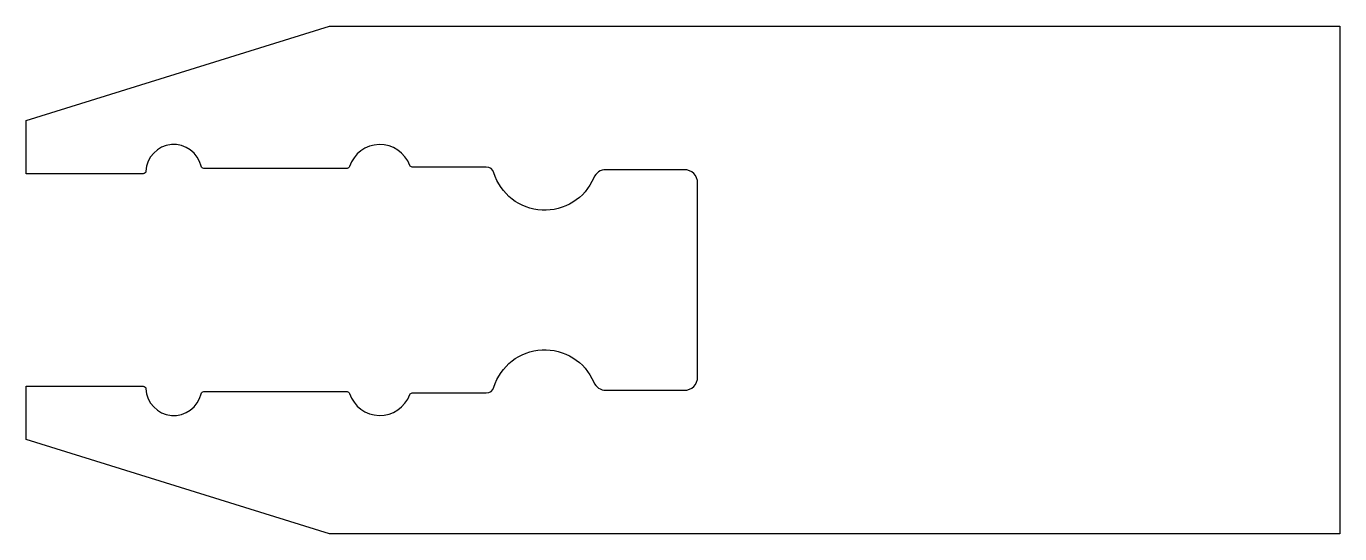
# Model space of a CAD drawing. Extents: x 91.5 to 140.9, y 213.7 to 232.8.
import ezdxf

# ---------------------------------------------------------------- set-up
doc = ezdxf.new("R2010")
doc.units = 0
doc.layers.get('0').update_dxf_attribs({"linetype": 'CONTINUOUS'})

msp = doc.modelspace()

# ---------------------------------------------------------------- linework, layer by layer
at = {"color": 7}
for p, q in [((102.234, 227.454), (102.239, 227.454)), ((102.234, 219.054), (102.239, 219.054))]:
    msp.add_line(p, q, dxfattribs=at)
msp.add_lwpolyline([(112.875, 227.099, -0.700072), (109.122, 227.292, 0.32943), (108.835, 227.504), (106.053, 227.504, -0.314089), (105.959, 227.569, 0.712158), (103.692, 227.523, -0.325305), (103.597, 227.454), (103.534, 227.454), (98.206, 227.454, -0.351391), (98.108, 227.532, 0.876608), (96.035, 227.35, -0.401532), (95.935, 227.254), (91.534, 227.254), (91.534, 229.254), (102.934, 232.804), (140.934, 232.804), (140.934, 213.704), (102.934, 213.704), (91.534, 217.254), (91.534, 219.254), (95.935, 219.254, -0.401532), (96.035, 219.158, 0.876608), (98.108, 218.976, -0.351391), (98.206, 219.054), (103.534, 219.054), (103.597, 219.054, -0.325305), (103.692, 218.985, 0.712158), (105.959, 218.939, -0.314089), (106.053, 219.004), (108.835, 219.004, 0.32943), (109.122, 219.216, -0.700072), (112.875, 219.409, 0.301182), (113.336, 219.104), (116.284, 219.104, 0.414214), (116.784, 219.604), (116.784, 222.655), (116.784, 223.254), (116.784, 226.904, 0.414214), (116.284, 227.404), (113.336, 227.404, 0.301182)], format="xyb", close=True, dxfattribs=at)

doc.saveas('drawing.dxf')
